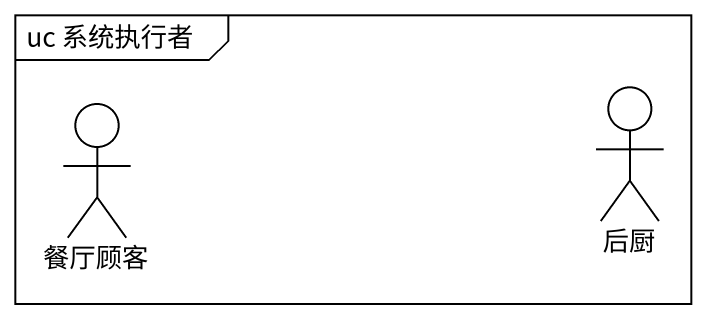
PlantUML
@startuml
mainframe uc 系统执行者
actor 后厨
actor 餐厅顾客
@enduml
